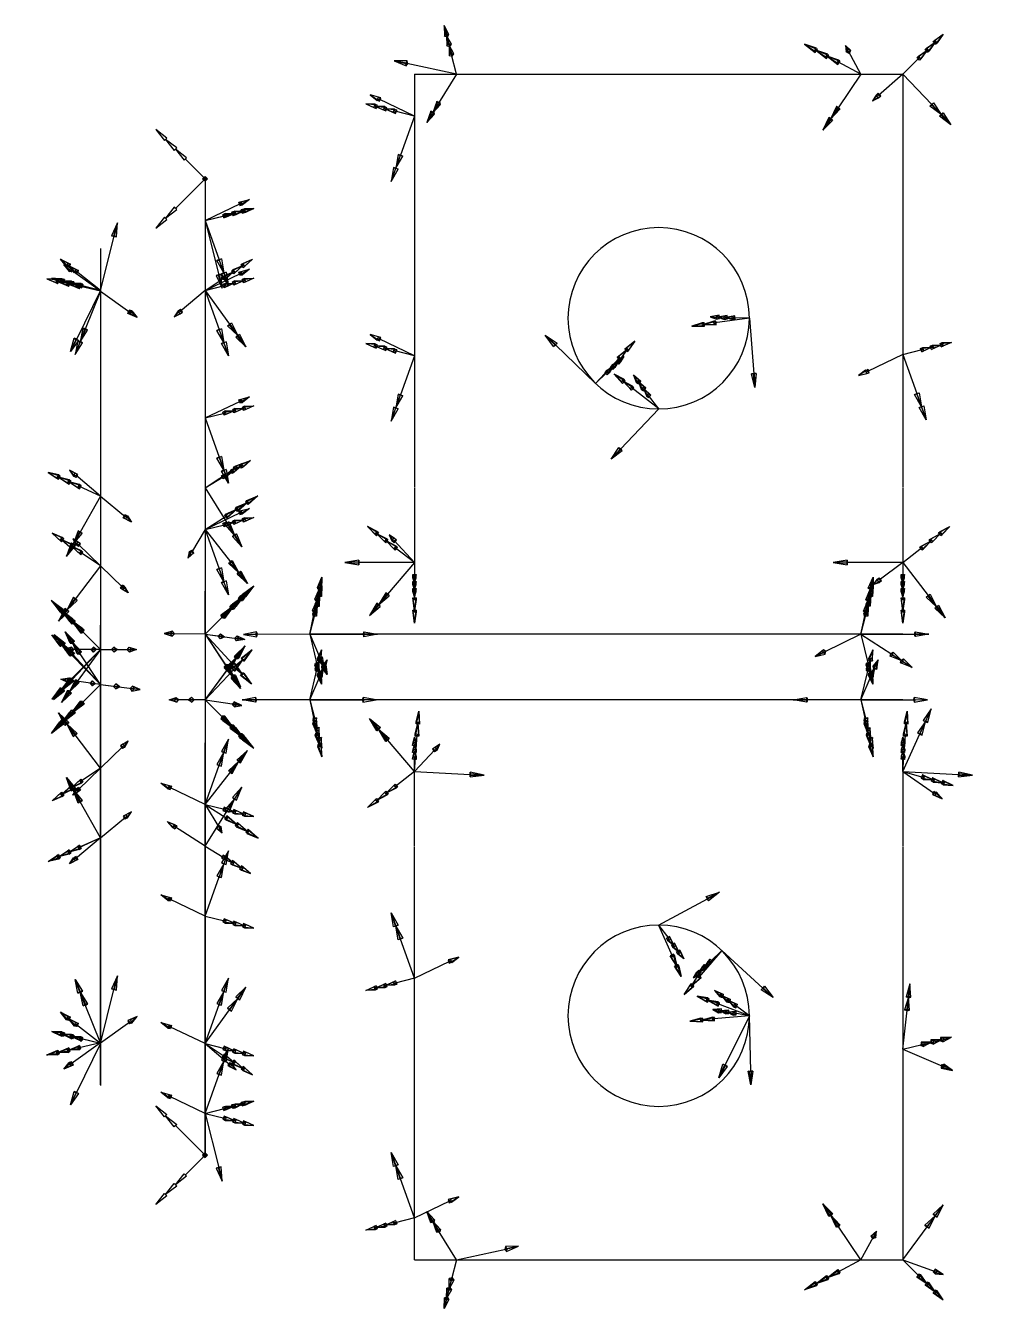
# Model space of a CAD drawing. Header units: millimetres. Extents: x -13087 to 13, y -102 to 102.
# Drawn here: x -12589.6 to -12452.3, y -92 to 92 of the extents above; entities that cross this region are included whole.
import ezdxf

# ---------------------------------------------------------------- set-up
doc = ezdxf.new("R2010")
doc.units = ezdxf.units.MM
for name, color, linetype in [('AutoDetect_167_136', 1, 'Continuous'), ('AutoDetect_168_125', 1, 'Continuous'), ('AutoDetect_169_114', 1, 'Continuous'), ('AutoDetect_169_126', 1, 'Continuous'), ('AutoDetect_169_139', 1, 'Continuous'), ('AutoDetect_170_120', 1, 'Continuous'), ('AutoDetect_170_124', 1, 'Continuous'), ('AutoDetect_170_134', 1, 'Continuous'), ('AutoDetect_173_122', 1, 'Continuous'), ('AutoDetect_174_133', 1, 'Continuous'), ('AutoDetect_175_140', 1, 'Continuous'), ('AutoDetect_176_128', 1, 'Continuous'), ('AutoDetect_25_129', 1, 'Continuous'), ('AutoDetect_27_143', 1, 'Continuous'), ('AutoDetect_29_142', 1, 'Continuous'), ('AutoDetect_30_141', 1, 'Continuous'), ('AutoDetect_43_135', 1, 'Continuous'), ('AutoDetect_44_119', 1, 'Continuous'), ('AutoDetect_44_123', 1, 'Continuous'), ('AutoDetect_45_116', 1, 'Continuous'), ('AutoDetect_45_127', 1, 'Continuous'), ('AutoDetect_48_117', 1, 'Continuous'), ('AutoDetect_49_118', 1, 'Continuous'), ('AutoDetect_50_115', 1, 'Continuous'), ('AutoDetect_51_137', 1, 'Continuous'), ('AutoDetect_52_121', 1, 'Continuous'), ('AutoDetect_55_130', 1, 'Continuous'), ('AutoDetect_56_131', 1, 'Continuous'), ('AutoDetect_57_132', 1, 'Continuous'), ('Lasche_ID_GUID_0ADB3EBA_3D59_4753_87C4_C15F29FC410A', 1, 'Continuous')]:
    doc.layers.add(name, color=color, linetype=linetype)

# ---------------------------------------------------------------- blocks, each defined once
blk = doc.blocks.new('Kontrollpunkt')
at = {"color": 0}
for q in [(0, 6), (8, 0), (0, 0, 4)]:
    blk.add_line((0, 0), q, dxfattribs=at)
for points in [[(0.25, 8, -0.25), (-0.25, 8, -0.25), (-0.25, 8, 0.25), (0, 10, 0), (-0.25, 8, -0.25), (0.25, 8, 0.25), (0, 10, 0), (0.25, 8, -0.25), (0.25, 8, 0.25), (-0.25, 8, 0.25)], [(0.25, 6, -0.25), (-0.25, 6, -0.25), (-0.25, 6, 0.25), (0, 8, 0), (-0.25, 6, -0.25), (0.25, 6, 0.25), (0, 8, 0), (0.25, 6, -0.25), (0.25, 6, 0.25), (-0.25, 6, 0.25)], [(0.25, 0.25, 4), (-0.25, 0.25, 4), (-0.25, -0.25, 4), (0, 0, 6), (-0.25, 0.25, 4), (0.25, -0.25, 4), (0, 0, 6), (0.25, 0.25, 4), (0.25, -0.25, 4), (-0.25, -0.25, 4)], [(0.25, 0.25, 6), (-0.25, 0.25, 6), (-0.25, -0.25, 6), (0, 0, 8), (-0.25, 0.25, 6), (0.25, -0.25, 6), (0, 0, 8), (0.25, 0.25, 6), (0.25, -0.25, 6), (-0.25, -0.25, 6)], [(0.25, 0.25, 8), (-0.25, 0.25, 8), (-0.25, -0.25, 8), (0, 0, 10), (-0.25, 0.25, 8), (0.25, -0.25, 8), (0, 0, 10), (0.25, 0.25, 8), (0.25, -0.25, 8), (-0.25, -0.25, 8)], [(8, 0.25, -0.25), (8, 0.25, 0.25), (8, -0.25, 0.25), (10, 0, 0), (8, 0.25, 0.25), (8, -0.25, -0.25), (10, 0, 0), (8, 0.25, -0.25), (8, -0.25, -0.25), (8, -0.25, 0.25)]]:
    blk.add_polyline3d(points, dxfattribs=at)

msp = doc.modelspace()

# ---------------------------------------------------------------- linework, layer by layer
at = {"layer": 'AutoDetect_167_136', "color": 1}
msp.add_line((-12578.88, 60, 0), (-12578.88, -60, 0), dxfattribs=at)
at = {"layer": 'AutoDetect_168_125', "color": 1}
msp.add_line((-12578.88, 60, -114), (-12578.88, -60, -114), dxfattribs=at)
at = {"layer": 'AutoDetect_169_114', "color": 1}
msp.add_line((-12578.88, 2.5, -94), (-12578.88, 2.5, -20), dxfattribs=at)
at = {"layer": 'AutoDetect_169_114', "color": 1, "extrusion": (-1, 0, 0)}
for centre, start, end in [((-14.5, -94, 12578.88), 315, 0), ((-14.5, -20, 12578.88), 0, 45)]:
    msp.add_arc(centre, 12, start, end, dxfattribs=at)
at = {"layer": 'AutoDetect_169_126', "color": 1}
msp.add_line((-12578.88, 59.9, -8), (-12578.88, 14.5, -8), dxfattribs=at)
at = {"layer": 'AutoDetect_169_126', "color": 1, "extrusion": (1, 0, 0)}
msp.add_arc((14.5, -20, -12578.88), 12, 90, 135, dxfattribs=at)
at = {"layer": 'AutoDetect_169_139', "color": 1}
msp.add_line((-12578.88, 59.9, -106), (-12578.88, 14.5, -106), dxfattribs=at)
at = {"layer": 'AutoDetect_169_139', "color": 1, "extrusion": (-1, 0, 0)}
msp.add_arc((-14.5, -94, 12578.88), 12, 270, 315, dxfattribs=at)
at = {"layer": 'AutoDetect_170_120', "color": 1}
msp.add_line((-12578.88, -2.5, -20), (-12578.88, -2.5, -94), dxfattribs=at)
at = {"layer": 'AutoDetect_170_120', "color": 1, "extrusion": (-1, 0, 0)}
for centre, start, end in [((14.5, -20, 12578.88), 135, 180), ((14.5, -94, 12578.88), 180, 225)]:
    msp.add_arc(centre, 12, start, end, dxfattribs=at)
at = {"layer": 'AutoDetect_170_124', "color": 1}
msp.add_line((-12578.88, -59.9, -8), (-12578.88, -14.5, -8), dxfattribs=at)
at = {"layer": 'AutoDetect_170_124', "color": 1, "extrusion": (-1, 0, 0)}
msp.add_arc((14.5, -20, 12578.88), 12, 90, 135, dxfattribs=at)
at = {"layer": 'AutoDetect_170_134', "color": 1}
msp.add_line((-12578.88, -59.9, -106), (-12578.88, -14.5, -106), dxfattribs=at)
at = {"layer": 'AutoDetect_170_134', "color": 1, "extrusion": (1, 0, 0)}
msp.add_arc((-14.5, -94, -12578.88), 12, 270, 315, dxfattribs=at)
at = {"layer": 'AutoDetect_173_122', "color": 1}
msp.add_line((-12563.88, -60, -114), (-12563.88, -19.7, -114), dxfattribs=at)
at = {"layer": 'AutoDetect_174_133', "color": 1}
msp.add_line((-12563.88, -60, -106), (-12563.88, -19.7, -106), dxfattribs=at)
at = {"layer": 'AutoDetect_175_140', "color": 1}
msp.add_line((-12563.88, 60, -106), (-12563.88, 19.7, -106), dxfattribs=at)
at = {"layer": 'AutoDetect_176_128', "color": 1}
msp.add_line((-12563.88, 60, -114), (-12563.88, 19.7, -114), dxfattribs=at)
at = {"layer": 'AutoDetect_25_129', "color": 1}
for start, end in [(0, 180), (180, 270), (270, 0)]:
    msp.add_arc((-12498.88, 50, -435.4), 13, start, end, dxfattribs=at)
at = {"layer": 'AutoDetect_27_143', "color": 1}
msp.add_line((-12533.88, 85, -435.4), (-12463.88, 85, -435.4), dxfattribs=at)
at = {"layer": 'AutoDetect_29_142', "color": 1}
for p, q in [((-12533.88, 85, -435.4), (-12533.88, 25.78, -435.4)), ((-12533.88, 25.71, -435.38), (-12533.88, 15, -432.3))]:
    msp.add_line(p, q, dxfattribs=at)
at = {"layer": 'AutoDetect_30_141', "color": 1}
for p, q in [((-12463.88, 85, -435.4), (-12463.88, 25.78, -435.4)), ((-12463.88, 25.71, -435.38), (-12463.88, 15, -432.3))]:
    msp.add_line(p, q, dxfattribs=at)
at = {"layer": 'AutoDetect_43_135', "color": 1}
msp.add_line((-12563.88, 70), (-12563.88, -70), dxfattribs=at)
at = {"layer": 'AutoDetect_44_119', "color": 1}
msp.add_line((-12563.88, -4.7, -106), (-12563.88, -4.7, -35.6), dxfattribs=at)
at = {"layer": 'AutoDetect_44_119', "color": 1, "extrusion": (1, 0, 0)}
msp.add_arc((-25.7, -35.6, -12563.88), 21, 0, 45, dxfattribs=at)
at = {"layer": 'AutoDetect_44_123', "color": 1}
msp.add_line((-12563.88, -70, -14.6), (-12563.88, -25.7, -14.6), dxfattribs=at)
at = {"layer": 'AutoDetect_44_123', "color": 1, "extrusion": (-1, 0, 0)}
msp.add_arc((25.7, -35.6, 12563.88), 21, 90, 135, dxfattribs=at)
at = {"layer": 'AutoDetect_45_116', "color": 1}
msp.add_line((-12563.88, 4.7, -106), (-12563.88, 4.7, -35.6), dxfattribs=at)
at = {"layer": 'AutoDetect_45_116', "color": 1, "extrusion": (-1, 0, 0)}
msp.add_arc((-25.7, -35.6, 12563.88), 21, 360, 45, dxfattribs=at)
at = {"layer": 'AutoDetect_45_127', "color": 1}
msp.add_line((-12563.88, 70, -14.6), (-12563.88, 25.7, -14.6), dxfattribs=at)
at = {"layer": 'AutoDetect_45_127', "color": 1, "extrusion": (1, 0, 0)}
msp.add_arc((25.7, -35.6, -12563.88), 21, 90, 135, dxfattribs=at)
at = {"layer": 'AutoDetect_48_117', "color": 1}
msp.add_line((-12463.88, -4.7, -106), (-12548.88, -4.7, -106), dxfattribs=at)
at = {"layer": 'AutoDetect_49_118', "color": 1}
msp.add_line((-12463.88, -4.7, -114), (-12548.88, -4.7, -114), dxfattribs=at)
at = {"layer": 'AutoDetect_50_115', "color": 1}
msp.add_line((-12463.88, 4.7, -114), (-12548.88, 4.7, -114), dxfattribs=at)
at = {"layer": 'AutoDetect_51_137', "color": 1}
msp.add_line((-12463.88, 4.7, -106), (-12548.88, 4.7, -106), dxfattribs=at)
at = {"layer": 'AutoDetect_52_121', "color": 1}
for start, end in [(90, 180), (0, 90), (180, 0)]:
    msp.add_arc((-12498.88, -50, -435.4), 13, start, end, dxfattribs=at)
at = {"layer": 'AutoDetect_55_130', "color": 1}
msp.add_line((-12533.88, -85, -435.4), (-12463.88, -85, -435.4), dxfattribs=at)
at = {"layer": 'AutoDetect_56_131', "color": 1}
for p, q in [((-12463.88, -15, -432.3), (-12463.88, -25.71, -435.38)), ((-12463.88, -25.78, -435.4), (-12463.88, -85, -435.4))]:
    msp.add_line(p, q, dxfattribs=at)
at = {"layer": 'AutoDetect_57_132', "color": 1}
for p, q in [((-12533.88, -25.71, -435.38), (-12533.88, -15, -432.3)), ((-12533.88, -85, -435.4), (-12533.88, -25.78, -435.4))]:
    msp.add_line(p, q, dxfattribs=at)

# ---------------------------------------------------------------- block references
at = {"layer": 'AutoDetect_167_136', "color": 1, "extrusion": (-0.696365, 0.173648, 0.696364), "rotation": 180}
for p in [(2991.12, -8508.31, 8768.87), (3095.92, -8490.12, 8750.11)]:
    msp.add_blockref('Kontrollpunkt', p, dxfattribs=at)
at = {"layer": 'AutoDetect_168_125', "color": 1, "extrusion": (-0.696364, 0.173648, -0.696365), "rotation": 17.3098178519698}
for p in [(2991.13, 8426.5, 8848.24), (3095.92, 8408.31, 8829.49)]:
    msp.add_blockref('Kontrollpunkt', p, dxfattribs=at)
at = {"layer": 'AutoDetect_169_114', "color": 1, "extrusion": (-0.704416, 0.704416, 0.087155), "rotation": 274.9810287247107}
msp.add_blockref('Kontrollpunkt', (8892.85, -869.01, 8854.34), dxfattribs=at)
at = {"layer": 'AutoDetect_169_114', "color": 1, "extrusion": (-0.696364, 0.696364, -0.173649), "rotation": 260.1488827441794}
for p in [(8892.85, 1491.67, 8770.6), (8892.85, 1515.3, 8766.43)]:
    msp.add_blockref('Kontrollpunkt', p, dxfattribs=at)
at = {"layer": 'AutoDetect_169_114', "color": 1, "extrusion": (-0.650896, 0.650895, 0.39073), "rotation": 291.3420907947096}
msp.add_blockref('Kontrollpunkt', (8892.84, -3562.62, 8152.44), dxfattribs=at)
at = {"layer": 'AutoDetect_169_114', "color": 1, "extrusion": (-0.650895, 0.650895, -0.390732), "rotation": 248.6578211791729}
msp.add_blockref('Kontrollpunkt', (8892.85, 3457.69, 8196.97), dxfattribs=at)
at = {"layer": 'AutoDetect_169_126', "color": 1, "extrusion": (-0.768104, 0.173648, -0.61633), "rotation": 284.554825933059}
msp.add_blockref('Kontrollpunkt', (2721.18, 7562.93, 9676.19), dxfattribs=at)
at = {"layer": 'AutoDetect_169_126', "color": 1, "extrusion": (-0.750762, 0.339809, -0.566468), "rotation": 278.9759523054526}
msp.add_blockref('Kontrollpunkt', (5164.55, 6490.68, 9456.61), dxfattribs=at)
at = {"layer": 'AutoDetect_169_126', "color": 1, "extrusion": (-0.690769, 0.46977, -0.549685), "rotation": 275.5552180795218}
msp.add_blockref('Kontrollpunkt', (7061.73, 5715.34, 8700.32), dxfattribs=at)
at = {"layer": 'AutoDetect_169_139', "color": 1, "extrusion": (-0.768104, 0.173648, 0.616329), "rotation": 255.4452011454751}
msp.add_blockref('Kontrollpunkt', (2721.18, -7652.7, 9605.92), dxfattribs=at)
at = {"layer": 'AutoDetect_169_139', "color": 1, "extrusion": (-0.750763, 0.339807, 0.566468), "rotation": 261.0239813518136}
msp.add_blockref('Kontrollpunkt', (5164.52, -6584.63, 9392.04), dxfattribs=at)
at = {"layer": 'AutoDetect_169_139', "color": 1, "extrusion": (-0.690765, 0.469777, 0.549684), "rotation": 264.4449887329747}
msp.add_blockref('Kontrollpunkt', (7061.83, -5810.52, 8637.6), dxfattribs=at)
at = {"layer": 'AutoDetect_170_120', "color": 1, "extrusion": (-0.650895, -0.650895, -0.390732), "rotation": 116.9857351929234}
msp.add_blockref('Kontrollpunkt', (-8892.85, 3457.69, 8196.97), dxfattribs=at)
at = {"layer": 'AutoDetect_170_120', "color": 1, "extrusion": (-0.704416, -0.704416, -0.087156), "rotation": 96.48014043852945}
msp.add_blockref('Kontrollpunkt', (-8892.85, 755.45, 8864.27), dxfattribs=at)
at = {"layer": 'AutoDetect_170_120', "color": 1, "extrusion": (-0.696364, -0.696364, 0.173647), "rotation": 77.24864572636929}
for p in [(-8892.85, -1603.92, 8750.81), (-8892.85, -1627.56, 8746.64)]:
    msp.add_blockref('Kontrollpunkt', p, dxfattribs=at)
at = {"layer": 'AutoDetect_170_120', "color": 1, "extrusion": (-0.650896, -0.650895, 0.39073), "rotation": 63.01437079299767}
msp.add_blockref('Kontrollpunkt', (-8892.84, -3562.62, 8152.44), dxfattribs=at)
at = {"layer": 'AutoDetect_170_124', "color": 1, "extrusion": (-0.690766, -0.469778, -0.549682), "rotation": 84.44488516778542}
msp.add_blockref('Kontrollpunkt', (-7061.83, 5715.27, 8700.28), dxfattribs=at)
at = {"layer": 'AutoDetect_170_124', "color": 1, "extrusion": (-0.750764, -0.339803, -0.566469), "rotation": 81.02391005238373}
msp.add_blockref('Kontrollpunkt', (-5164.46, 6490.72, 9456.63), dxfattribs=at)
at = {"layer": 'AutoDetect_170_124', "color": 1, "extrusion": (-0.768103, -0.173648, -0.616331), "rotation": 75.44523327508524}
msp.add_blockref('Kontrollpunkt', (-2721.19, 7562.94, 9676.17), dxfattribs=at)
at = {"layer": 'AutoDetect_170_134', "color": 1, "extrusion": (-0.690765, -0.469777, 0.549684), "rotation": 95.55500915416836}
msp.add_blockref('Kontrollpunkt', (-7061.83, -5810.52, 8637.6), dxfattribs=at)
at = {"layer": 'AutoDetect_170_134', "color": 1, "extrusion": (-0.750763, -0.339807, 0.566468), "rotation": 98.97601105070167}
msp.add_blockref('Kontrollpunkt', (-5164.53, -6584.63, 9392.04), dxfattribs=at)
at = {"layer": 'AutoDetect_170_134', "color": 1, "extrusion": (-0.768104, -0.173648, 0.61633), "rotation": 104.5547887884899}
msp.add_blockref('Kontrollpunkt', (-2721.18, -7652.7, 9605.92), dxfattribs=at)
at = {"layer": 'AutoDetect_173_122', "color": 1, "extrusion": (0.696365, -0.173648, -0.696364), "rotation": 278.1385910543815}
for p in [(-3059.01, -8567.58, -8666.24), (-3092.29, -8561.8, -8660.28)]:
    msp.add_blockref('Kontrollpunkt', p, dxfattribs=at)
at = {"layer": 'AutoDetect_174_133', "color": 1, "extrusion": (0.758597, -0.48481, 0.435304), "rotation": 257.591433513606}
msp.add_blockref('Kontrollpunkt', (-6782.35, 4508.34, -9567.52), dxfattribs=at)
at = {"layer": 'AutoDetect_174_133', "color": 1, "extrusion": (0.67862, -0.448021, 0.582025), "rotation": 265.9889348996613}
msp.add_blockref('Kontrollpunkt', (-6967.2, 5999.02, -8563.6), dxfattribs=at)
at = {"layer": 'AutoDetect_175_140', "color": 1, "extrusion": (0.678619, 0.448021, 0.582026), "rotation": 94.01098235192681}
msp.add_blockref('Kontrollpunkt', (6967.21, 5999.03, -8563.59), dxfattribs=at)
at = {"layer": 'AutoDetect_175_140', "color": 1, "extrusion": (0.757003, 0.48481, 0.438071), "rotation": 102.2556255578375}
msp.add_blockref('Kontrollpunkt', (6792.45, 4534.9, -9547.78), dxfattribs=at)
at = {"layer": 'AutoDetect_176_128', "color": 1, "extrusion": (0.696365, 0.173648, -0.696364), "rotation": 81.86140894561854}
for p in [(3092.29, -8561.8, -8660.28), (3059.01, -8567.58, -8666.24)]:
    msp.add_blockref('Kontrollpunkt', p, dxfattribs=at)
at = {"layer": 'AutoDetect_25_129', "color": 1, "extrusion": (0.406819, 0.390108, -0.826023), "rotation": 357.183361479}
msp.add_blockref('Kontrollpunkt', (8686.41, -7679.44, -4712.95), dxfattribs=at)
at = {"layer": 'AutoDetect_25_129', "color": 1, "extrusion": (-0.563214, 0.020898, -0.826047), "rotation": 351.807404117497}
msp.add_blockref('Kontrollpunkt', (413, 10062.97, 7392.93), dxfattribs=at)
at = {"layer": 'AutoDetect_25_129', "color": 1, "extrusion": (-0.359827, 0.485841, -0.796544), "rotation": 347.5885778479965}
msp.add_blockref('Kontrollpunkt', (10022.09, 5685.89, 4862.23), dxfattribs=at)
at = {"layer": 'AutoDetect_27_143', "color": 1, "extrusion": (-0.173648, 0.696364, 0.696364), "rotation": 324.6433736224336}
msp.add_blockref('Kontrollpunkt', (12135.08, -2480.72, 1931.44), dxfattribs=at)
at = {"layer": 'AutoDetect_27_143', "color": 1, "extrusion": (-0.808914, 0.42858, 0.402463), "rotation": 254.8982111662625}
msp.add_blockref('Kontrollpunkt', (5762.92, -4849.29, 9948.26), dxfattribs=at)
at = {"layer": 'AutoDetect_29_142', "color": 1, "extrusion": (-0.696364, 0.173648, 0.696364), "rotation": 261.8614270189084}
for p in [(2955.98, -8794.61, 8438.67), (2989.32, -8788.82, 8432.7)]:
    msp.add_blockref('Kontrollpunkt', p, dxfattribs=at)
at = {"layer": 'AutoDetect_29_142', "color": 1, "extrusion": (-0.673786, 0.515379, 0.529525), "rotation": 264.6878069873476}
msp.add_blockref('Kontrollpunkt', (7603.02, -5643.21, 8223.97), dxfattribs=at)
at = {"layer": 'AutoDetect_30_141', "color": 2, "extrusion": (0.578134, 0.575779, 0.578134), "rotation": 87.7783710749779}
msp.add_blockref('Kontrollpunkt', (8855.51, 4715.72, -7408.58), dxfattribs=at)
at = {"layer": 'AutoDetect_30_141', "color": 2, "extrusion": (0.696364, 0.173648, 0.696364), "rotation": 98.13857298109163}
msp.add_blockref('Kontrollpunkt', (3059.18, 8101.48, -8974.82), dxfattribs=at)
at = {"layer": 'AutoDetect_30_141', "color": 2, "extrusion": (0.673786, 0.515379, 0.529525), "rotation": 89.73830671929318}
msp.add_blockref('Kontrollpunkt', (7584.32, 4870.68, -8619.17), dxfattribs=at)
at = {"layer": 'AutoDetect_43_135', "color": 1, "extrusion": (0.696364, 0.173648, 0.696365), "rotation": 180}
for p in [(3101.99, 8478.3, -8737.92), (2977.79, 8499.87, -8760.15)]:
    msp.add_blockref('Kontrollpunkt', p, dxfattribs=at)
at = {"layer": 'AutoDetect_44_119', "color": 1, "extrusion": (0.650896, -0.650895, -0.39073), "rotation": 248.6579092052904}
msp.add_blockref('Kontrollpunkt', (-8887.33, -3502.72, -8160.81), dxfattribs=at)
at = {"layer": 'AutoDetect_44_119', "color": 1, "extrusion": (0.696364, -0.696364, -0.173647), "rotation": 260.1489650226425}
for p in [(-8887.33, -1607.11, -8734.31), (-8887.33, -1587.02, -8737.85)]:
    msp.add_blockref('Kontrollpunkt', p, dxfattribs=at)
at = {"layer": 'AutoDetect_44_119', "color": 1, "extrusion": (0.631578, -0.631578, 0.449687), "rotation": 288.3050640042549}
msp.add_blockref('Kontrollpunkt', (-8887.33, 3898.85, -7979.77), dxfattribs=at)
at = {"layer": 'AutoDetect_44_123', "color": 1, "extrusion": (0.650896, -0.390731, -0.650895), "rotation": 271.2695606764777}
msp.add_blockref('Kontrollpunkt', (-6488.46, -7013.93, -8158.23), dxfattribs=at)
at = {"layer": 'AutoDetect_44_123', "color": 1, "extrusion": (0.696365, -0.173648, -0.696364), "rotation": 278.1385910543815}
for p in [(-3074.53, -8493.54, -8732.67), (-3101.99, -8488.77, -8727.76)]:
    msp.add_blockref('Kontrollpunkt', p, dxfattribs=at)
at = {"layer": 'AutoDetect_45_116', "color": 1, "extrusion": (0.650896, 0.650895, -0.39073), "rotation": 116.9856292070023}
msp.add_blockref('Kontrollpunkt', (8887.33, -3502.72, -8160.81), dxfattribs=at)
at = {"layer": 'AutoDetect_45_116', "color": 1, "extrusion": (0.696364, 0.696364, -0.173647), "rotation": 102.7513542736308}
for p in [(8887.33, -1607.11, -8734.31), (8887.33, -1587.02, -8737.85)]:
    msp.add_blockref('Kontrollpunkt', p, dxfattribs=at)
at = {"layer": 'AutoDetect_45_116', "color": 1, "extrusion": (0.631603, 0.631604, 0.449616), "rotation": 65.0033044974218}
msp.add_blockref('Kontrollpunkt', (8887.33, 3898.21, -7980.08), dxfattribs=at)
at = {"layer": 'AutoDetect_45_127', "color": 1, "extrusion": (0.696365, 0.173648, -0.696364), "rotation": 81.86140894561854}
for p in [(3101.99, -8488.77, -8727.76), (3074.53, -8493.54, -8732.67)]:
    msp.add_blockref('Kontrollpunkt', p, dxfattribs=at)
at = {"layer": 'AutoDetect_45_127', "color": 1, "extrusion": (0.650896, 0.390731, -0.650895), "rotation": 88.73043932352225}
msp.add_blockref('Kontrollpunkt', (6488.46, -7013.93, -8158.23), dxfattribs=at)
at = {"layer": 'AutoDetect_48_117', "color": 1, "extrusion": (0.173648, -0.818064, 0.548285), "rotation": 338.8362304604727}
msp.add_blockref('Kontrollpunkt', (-12276.36, 1337.48, -2233.36), dxfattribs=at)
at = {"layer": 'AutoDetect_48_117', "color": 1, "extrusion": (0.173648, -0.818072, 0.548274), "rotation": 338.8360189348399}
msp.add_blockref('Kontrollpunkt', (-12199.09, 1328.44, -2219.64), dxfattribs=at)
at = {"layer": 'AutoDetect_49_118', "color": 1, "extrusion": (0.173648, -0.696364, -0.696364), "rotation": 199.7021522331678}
for p in [(-12177.16, -2192.99, -2096.43), (-12100.51, -2179.67, -2082.71)]:
    msp.add_blockref('Kontrollpunkt', p, dxfattribs=at)
at = {"layer": 'AutoDetect_50_115', "color": 1, "extrusion": (0.173648, 0.696364, -0.696364), "rotation": 160.2978477668322}
for p in [(12177.16, -2192.99, -2096.43), (12100.51, -2179.67, -2082.71)]:
    msp.add_blockref('Kontrollpunkt', p, dxfattribs=at)
at = {"layer": 'AutoDetect_51_137', "color": 1, "extrusion": (0.173648, 0.818035, 0.548329), "rotation": 21.32790612056512}
msp.add_blockref('Kontrollpunkt', (12276.34, 1337.65, -2233.37), dxfattribs=at)
at = {"layer": 'AutoDetect_51_137', "color": 1, "extrusion": (0.173648, 0.818064, 0.548285), "rotation": 54.81987212862997}
msp.add_blockref('Kontrollpunkt', (12199.08, 1328.48, -2219.65), dxfattribs=at)
at = {"layer": 'AutoDetect_52_121', "color": 1, "extrusion": (0.360168, -0.485686, -0.796485), "rotation": 10.20185701312468}
msp.add_blockref('Kontrollpunkt', (-10061.65, -6169.45, -4136.93), dxfattribs=at)
at = {"layer": 'AutoDetect_52_121', "color": 1, "extrusion": (-0.406648, -0.390224, -0.826052), "rotation": 355.3483050578723}
msp.add_blockref('Kontrollpunkt', (-8618.45, 7222.05, 5454.5), dxfattribs=at)
at = {"layer": 'AutoDetect_52_121', "color": 1, "extrusion": (-0.498008, 0.359997, -0.788917), "rotation": 347.7365919733444}
msp.add_blockref('Kontrollpunkt', (7355.22, 7692.33, 6543.56), dxfattribs=at)
at = {"layer": 'AutoDetect_52_121', "color": 1, "extrusion": (-0.524311, 0.087156, -0.847055), "rotation": 347.4252528849191}
msp.add_blockref('Kontrollpunkt', (2096.75, 10194.71, 6910.93), dxfattribs=at)
at = {"layer": 'AutoDetect_55_130', "color": 1, "extrusion": (-0.808914, -0.42858, 0.402463), "rotation": 105.1017888337375}
msp.add_blockref('Kontrollpunkt', (-5762.92, -4849.29, 9948.26), dxfattribs=at)
at = {"layer": 'AutoDetect_55_130', "color": 1, "extrusion": (-0.173648, -0.696364, 0.696364), "rotation": 35.35662637756649}
msp.add_blockref('Kontrollpunkt', (-12135.08, -2480.72, 1931.44), dxfattribs=at)
at = {"layer": 'AutoDetect_56_131', "color": 2, "extrusion": (0.718943, -0.199191, 0.665916), "rotation": 256.95657180884}
msp.add_blockref('Kontrollpunkt', (-3342.34, 7673.41, -9245.7), dxfattribs=at)
at = {"layer": 'AutoDetect_56_131', "color": 2, "extrusion": (0.696364, 0.173648, 0.696364), "rotation": 242.1592747857405}
msp.add_blockref('Kontrollpunkt', (2962.51, 8118.27, -8992.12), dxfattribs=at)
at = {"layer": 'AutoDetect_56_131', "color": 2, "extrusion": (0.578134, -0.575779, 0.578134), "rotation": 284.8448175388901}
msp.add_blockref('Kontrollpunkt', (-8855.51, 4715.72, -7408.58), dxfattribs=at)
at = {"layer": 'AutoDetect_57_132', "color": 1, "extrusion": (-0.673786, -0.515377, 0.529527), "rotation": 95.31213515014124}
msp.add_blockref('Kontrollpunkt', (-7602.99, -5643.24, 8223.97), dxfattribs=at)
at = {"layer": 'AutoDetect_57_132', "color": 1, "extrusion": (-0.696364, -0.173648, 0.696364), "rotation": 98.13857298109163}
for p in [(-2989.32, -8788.82, 8432.7), (-2955.98, -8794.61, 8438.67)]:
    msp.add_blockref('Kontrollpunkt', p, dxfattribs=at)
at = {"layer": 'Lasche_ID_GUID_0ADB3EBA_3D59_4753_87C4_C15F29FC410A', "color": 2, "extrusion": (-0.707107, 0.707107, 0), "rotation": 270}
for p in [(8834.51, -14.6, 8933.51), (8834.51, 0, 8933.51)]:
    msp.add_blockref('Kontrollpunkt', p, dxfattribs=at)
at = {"layer": 'Lasche_ID_GUID_0ADB3EBA_3D59_4753_87C4_C15F29FC410A', "color": 2, "extrusion": (0, -0.49342, 0.869791), "rotation": 180}
for p in [(-12533.88, -200.26, -383.41), (-12463.88, -200.26, -383.41)]:
    msp.add_blockref('Kontrollpunkt', p, dxfattribs=at)
at = {"layer": 'Lasche_ID_GUID_0ADB3EBA_3D59_4753_87C4_C15F29FC410A', "color": 2, "extrusion": (0, 0.493422, 0.86979), "rotation": 176.5364740084366}
for p in [(12533.88, -200.26, -383.41), (12463.88, -200.26, -383.41)]:
    msp.add_blockref('Kontrollpunkt', p, dxfattribs=at)
at = {"layer": 'Lasche_ID_GUID_0ADB3EBA_3D59_4753_87C4_C15F29FC410A', "color": 2, "extrusion": (-0.707107, -0.707107, 0), "rotation": 90}
for p in [(-8834.51, -14.6, 8933.51), (-8834.51, 0, 8933.51)]:
    msp.add_blockref('Kontrollpunkt', p, dxfattribs=at)

doc.saveas('drawing.dxf')
